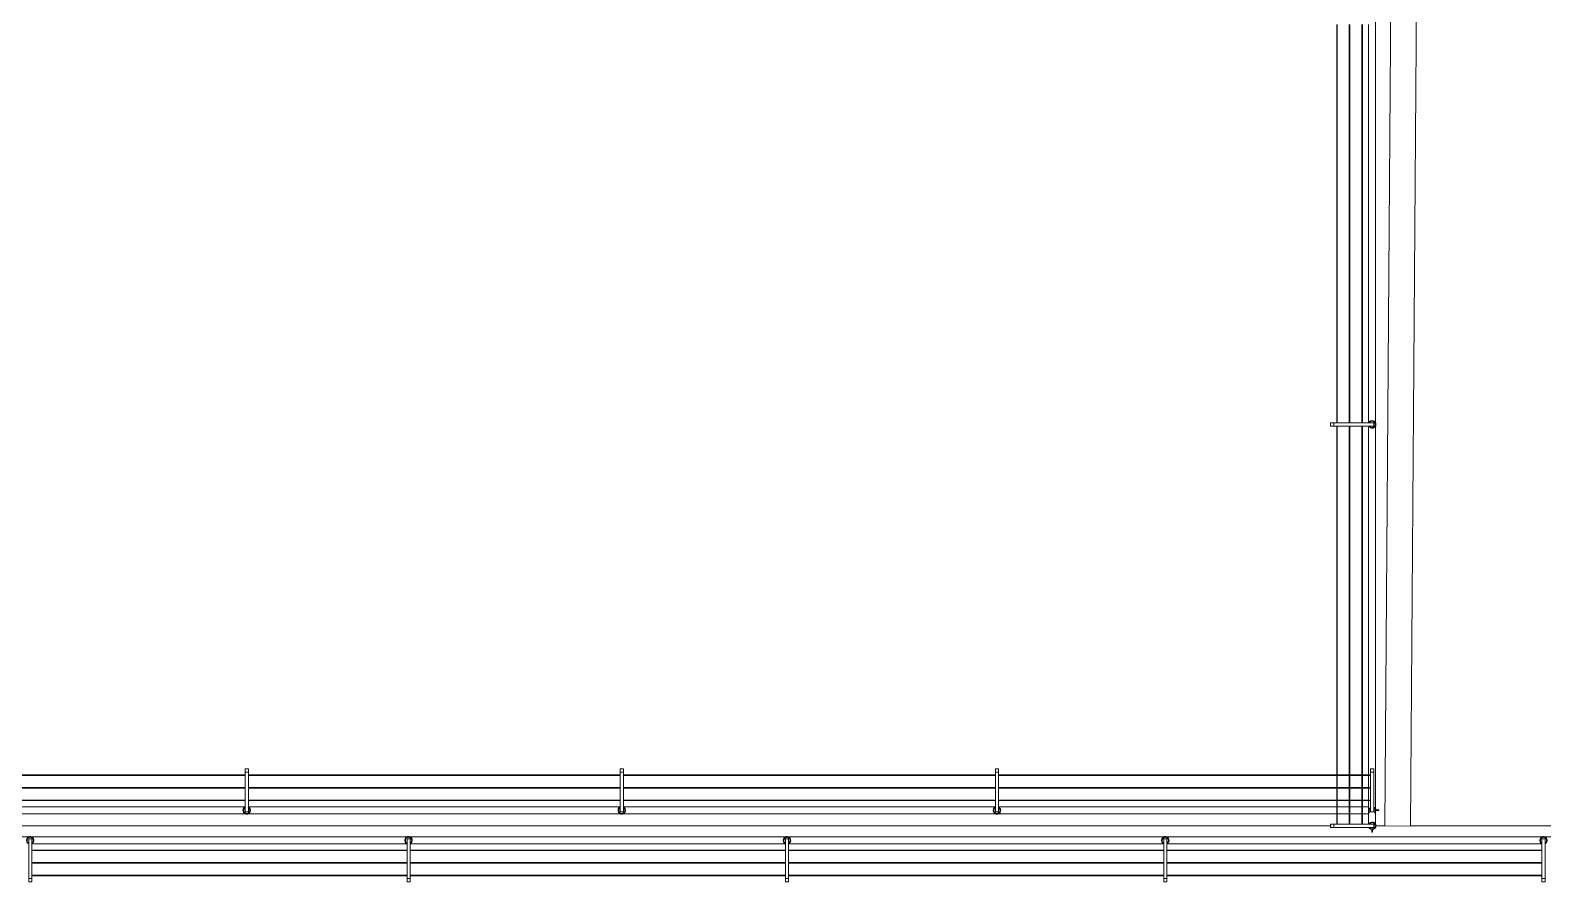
# Model space of a CAD drawing. Header units: metres. Extents: x -55 to 260, y -121 to 64.
# Drawn here: x 219.08 to 231.13, y -101.63 to -94.84 of the extents above; entities that cross this region are included whole.
import ezdxf

# ---------------------------------------------------------------- set-up
doc = ezdxf.new("R2010")
doc.units = ezdxf.units.M
for name, color, linetype, lineweight in [('0-1', 7, 'Continuous', 5), ('06MUREXT-3', 10, 'Continuous', 5), ('46BANQ-1', 253, 'Continuous', 5), ('55BARANDAL-1', 253, 'Continuous', 5), ('70LINEA-1', 254, 'Continuous', 5)]:
    doc.layers.add(name, color=color, linetype=linetype, lineweight=lineweight)

# ---------------------------------------------------------------- blocks, each defined once
blk = doc.blocks.new('Railing - Wire Post - Chainlink-V292-A1 _ A700')
at = {"layer": '55BARANDAL-1'}
for p, q in [((-0.331, 0.013), (-0.331, -0.012)), ((-0.331, 0.013), (-0.323, 0.013)), ((-0.323, 0.013), (-0.317, 0.013)), ((-0.317, 0.013), (-0.311, 0.013)), ((-0.311, 0.013), (-0.304, 0.013)), ((-0.304, 0.013), (-0.304, -0.012)), ((0.013, 0.013), (-0.304, 0.013)), ((-0.003, 0.052), (-0.003, 0.03)), ((-0.003, 0.03), (-0.003, 0.052)), ((-0.003, 0.052), (-0.003, 0.03)), ((-0.003, 0.03), (-0.003, 0.052)), ((-0.003, 0.052), (-0.003, 0.03)), ((-0.003, 0.03), (-0.003, 0.052)), ((0.002, 0.052), (-0.003, 0.052)), ((-0.003, 0.052), (-0.003, 0.03)), ((-0.003, 0.03), (-0.003, 0.052)), ((-0.003, 0.052), (-0.003, 0.03)), ((-0.003, 0.03), (-0.003, 0.052)), ((-0.002, 0.052), (0.001, 0.052)), ((-0.002, 0.033), (-0.002, 0.052)), ((-0.002, 0.033), (-0.002, 0.044)), ((0.001, 0.033), (-0.002, 0.033)), ((0.001, 0.052), (0.001, 0.033)), ((0.001, 0.044), (0.001, 0.033)), ((0.002, 0.03), (0.002, 0.052)), ((0.002, 0.052), (0.002, 0.03)), ((0.002, 0.03), (0.002, 0.052)), ((0.002, 0.052), (0.002, 0.03)), ((0.002, 0.03), (0.002, 0.052)), ((0.002, 0.052), (0.002, 0.03)), ((0.002, 0.03), (0.002, 0.052)), ((0.002, 0.052), (0.002, 0.03)), ((0.002, 0.03), (0.002, 0.052)), ((0.002, 0.052), (0.002, 0.03)), ((0.013, -0.012), (0.013, 0.013)), ((-0.331, -0.012), (-0.323, -0.012)), ((-0.323, -0.012), (-0.317, -0.012)), ((-0.317, -0.012), (-0.311, -0.012)), ((-0.311, -0.012), (-0.304, -0.012)), ((0.013, -0.012), (-0.304, -0.012))]:
    blk.add_line(p, q, dxfattribs=at)
for radius, start, end in [(0.0301, 206.3748, 2.2872), (0.0301, 206.3748, 2.2872), (0.0301, 2.2872, 148.7371), (0.0301, 2.2872, 148.7371), (0.0301, 2.2872, 148.7371), (0.0301, 2.2872, 148.7371), (0.0301, 2.2872, 148.7371), (0.0301, 2.2872, 148.7371), (0.0301, 2.2872, 148.7371), (0.0301, 2.2872, 148.7371), (0.0301, 2.2872, 148.7371), (0.0301, 2.2872, 148.7371), (0.0301, 2.2872, 148.7371), (0.0301, 2.2872, 148.7371), (0.0251, 0, 150), (0.0251, 60.6815, 150), (0.0251, 60.6815, 150), (0.0251, 60.6815, 150), (0.0251, 60.6815, 150), (0.0251, 60.6815, 150), (0.0251, 60.6815, 150), (0.0251, 60.6815, 150), (0.0251, 60.6815, 150), (0.0251, 60.6815, 150), (0.0251, 60.6815, 150), (0.0251, 60.6815, 150), (0.0251, 210, 0), (0.0251, 90, 148.3274), (0.0301, 85.2285, 94.7715), (0.0301, 85.2285, 94.7715), (0.0301, 85.2285, 94.7715), (0.0301, 85.2285, 94.7715), (0.0301, 85.2285, 94.7715), (0.0301, 85.2285, 94.7715), (0.0301, 85.2285, 94.7715), (0.0301, 85.2285, 94.7715), (0.0301, 85.2285, 94.7715), (0.0301, 85.2285, 94.7715), (0.0251, 270, 90), (0.0251, 0, 60), (0.0251, 0, 60), (0.0251, 0, 60), (0.0251, 0, 60), (0.0251, 0, 60), (0.0251, 0, 60), (0.0251, 0, 60), (0.0251, 0, 60), (0.0251, 0, 60), (0.0251, 0, 60), (0.0251, 0, 60), (0.0251, 300, 0), (0.0301, 336.3529, 2.2872), (0.0301, 336.3529, 2.2872), (0.0301, 336.3529, 2.2872), (0.0301, 336.3529, 2.2872), (0.0301, 336.3529, 2.2872), (0.0301, 336.3529, 2.2872), (0.0301, 336.3529, 2.2872), (0.0301, 336.3529, 2.2872), (0.0301, 336.3529, 2.2872), (0.0301, 336.3529, 2.2872), (0.0251, 210, 299.3185), (0.0251, 211.6726, 270)]:
    blk.add_arc((0, 0), radius, start, end, dxfattribs=at)
blk = doc.blocks.new('Railing - Wire Post - Chainlink 2-V295-A1 _ A700')
at = {"layer": '55BARANDAL-1'}
for p, q in [((-0.331, 0.013), (-0.331, -0.012)), ((-0.331, 0.013), (-0.323, 0.013)), ((-0.323, 0.013), (-0.317, 0.013)), ((-0.317, 0.013), (-0.311, 0.013)), ((-0.311, 0.013), (-0.304, 0.013)), ((-0.304, 0.013), (-0.304, -0.012)), ((0.013, 0.013), (-0.304, 0.013)), ((0.013, -0.012), (0.013, 0.013)), ((-0.331, -0.012), (-0.323, -0.012)), ((-0.323, -0.012), (-0.317, -0.012)), ((-0.317, -0.012), (-0.311, -0.012)), ((-0.311, -0.012), (-0.304, -0.012)), ((0.013, -0.012), (-0.304, -0.012))]:
    blk.add_line(p, q, dxfattribs=at)
for radius, start, end in [(0.0301, 206.3748, 2.2872), (0.0301, 206.3748, 2.2872), (0.0301, 2.2872, 148.7371), (0.0301, 2.2872, 148.7371), (0.0251, 0, 150), (0.0251, 0, 150), (0.0251, 210, 0), (0.0251, 210, 0), (0.0251, 90, 148.3274), (0.0251, 270, 90), (0.0301, 335.534, 2.2872), (0.0301, 335.534, 2.2872), (0.0301, 335.534, 2.2872), (0.0301, 335.534, 2.2872), (0.0301, 335.534, 2.2872), (0.0301, 335.534, 2.2872), (0.0301, 335.534, 2.2872), (0.0301, 335.534, 2.2872), (0.0301, 335.534, 2.2872), (0.0301, 335.534, 2.2872), (0.0301, 2.2872, 16.9322), (0.0301, 2.2872, 16.9322), (0.0301, 2.2872, 16.9322), (0.0301, 2.2872, 16.9322), (0.0301, 2.2872, 16.9322), (0.0301, 2.2872, 16.9322), (0.0301, 2.2872, 16.9322), (0.0301, 2.2872, 16.9322), (0.0301, 2.2872, 16.9322), (0.0301, 2.2872, 16.9322), (0.0251, 211.6726, 270)]:
    blk.add_arc((0, 0), radius, start, end, dxfattribs=at)
blk = doc.blocks.new('Railing - Railing-8497890-A1 _ A700')
at = {"layer": '55BARANDAL-1'}
for p, q in [((229.796, -101.062), (229.796, -88.476)), ((229.487, -94.799), (229.487, -97.974)), ((229.491, -97.974), (229.491, -94.799)), ((229.587, -94.799), (229.587, -97.974)), ((229.591, -97.974), (229.591, -94.799)), ((229.687, -94.799), (229.687, -97.974)), ((229.691, -97.974), (229.691, -94.799)), ((229.741, -94.799), (229.741, -97.974)), ((229.487, -97.999), (229.487, -101.062)), ((229.491, -101.062), (229.491, -97.999)), ((229.587, -97.999), (229.587, -101.062)), ((229.591, -101.062), (229.591, -97.999)), ((229.687, -97.999), (229.687, -101.062)), ((229.691, -101.062), (229.691, -97.999)), ((229.741, -97.999), (229.741, -101.062)), ((229.487, -101.062), (229.487, -101.174)), ((229.491, -101.174), (229.491, -101.062)), ((229.587, -101.062), (229.587, -101.174)), ((229.591, -101.174), (229.591, -101.062)), ((229.687, -101.062), (229.687, -101.174)), ((229.691, -101.174), (229.691, -101.062)), ((229.741, -101.062), (229.741, -101.174)), ((229.796, -101.186), (229.796, -101.062))]:
    blk.add_line(p, q, dxfattribs=at)
at = {"layer": '55BARANDAL-1', "flags": 128}
blk.add_lwpolyline([(229.796, -101.186), (229.795, -101.186), (229.792, -101.186)], dxfattribs=at)
at = {"layer": '55BARANDAL-1'}
for centre, major_axis, start_param, end_param in [((229.489, -101.062), (-0.002, 0), 3.141593, 6.283185), ((229.489, -101.062), (0.002, 0), 3.665206, 5.759572), ((229.589, -101.062), (-0.002, 0), 3.141593, 6.283185), ((229.589, -101.062), (0.002, 0), 3.665206, 5.759572), ((229.689, -101.062), (-0.002, 0), 3.141593, 6.283185), ((229.689, -101.062), (0.002, 0), 3.665206, 5.759572)]:
    blk.add_ellipse(centre, major_axis=major_axis, ratio=0.02712, start_param=start_param, end_param=end_param, dxfattribs=at)
for points in [[(229.745, -101.062), (229.742, -101.062), (229.741, -101.062), (229.741, -101.062)], [(229.755, -101.062), (229.753, -101.062), (229.751, -101.062), (229.749, -101.062)], [(229.782, -101.062), (229.782, -101.062), (229.781, -101.062), (229.781, -101.062)], [(229.788, -101.062), (229.786, -101.062), (229.784, -101.062), (229.782, -101.062)], [(229.796, -101.062), (229.796, -101.062), (229.795, -101.062), (229.794, -101.062), (229.792, -101.062)]]:
    blk.add_open_spline(points, degree=3, dxfattribs=at)
at = {"extrusion": (0, 0, -1), "zscale": -1, "rotation": 180}
for name, p in [('Railing - Wire Post - Chainlink 2-V295-A1 _ A700', (-229.769, -97.986)), ('Railing - Wire Post - Chainlink-V292-A1 _ A700', (-229.769, -101.186))]:
    blk.add_blockref(name, p, dxfattribs=at)
blk = doc.blocks.new('Railing - Wire Post - Chainlink 2-V326-A1 _ A700')
at = {"layer": '55BARANDAL-1'}
for p, q in [((-0.331, 0.012), (-0.323, 0.012)), ((-0.331, 0.012), (-0.331, -0.013)), ((-0.323, 0.012), (-0.317, 0.012)), ((-0.317, 0.012), (-0.311, 0.012)), ((-0.311, 0.012), (-0.304, 0.012)), ((-0.304, 0.012), (-0.304, -0.013)), ((0.013, 0.012), (-0.304, 0.012)), ((0.013, -0.013), (0.013, 0.012)), ((-0.331, -0.013), (-0.323, -0.013)), ((-0.323, -0.013), (-0.317, -0.013)), ((-0.317, -0.013), (-0.311, -0.013)), ((-0.311, -0.013), (-0.304, -0.013)), ((0.013, -0.013), (-0.304, -0.013))]:
    blk.add_line(p, q, dxfattribs=at)
for radius, start, end in [(0.0301, 206.3748, 2.2872), (0.0301, 206.3748, 2.2872), (0.0301, 2.2872, 148.7371), (0.0301, 2.2872, 148.7371), (0.0251, 45, 150), (0.0251, 45, 150), (0.0251, 90, 148.3274), (0.0251, 270, 90), (0.0251, 0, 44.9925), (0.0251, 0, 44.9925), (0.0251, 315.0075, 0), (0.0251, 315.0075, 0), (0.0301, 336.8856, 2.2872), (0.0301, 336.8856, 2.2872), (0.0301, 336.8856, 2.2872), (0.0301, 336.8856, 2.2872), (0.0301, 336.8856, 2.2872), (0.0301, 336.8856, 2.2872), (0.0301, 336.8856, 2.2872), (0.0301, 336.8856, 2.2872), (0.0301, 336.8856, 2.2872), (0.0301, 336.8856, 2.2872), (0.0301, 2.2872, 16.9322), (0.0301, 2.2872, 16.9322), (0.0301, 2.2872, 16.9322), (0.0301, 2.2872, 16.9322), (0.0301, 2.2872, 16.9322), (0.0301, 2.2872, 16.9322), (0.0301, 2.2872, 16.9322), (0.0301, 2.2872, 16.9322), (0.0301, 2.2872, 16.9322), (0.0301, 2.2872, 16.9322), (0.0251, 210, 315), (0.0251, 210, 315), (0.0251, 211.6726, 270)]:
    blk.add_arc((0, 0), radius, start, end, dxfattribs=at)
blk = doc.blocks.new('Railing - Railing-8511726-A1 _ A700')
at = {"layer": '55BARANDAL-1'}
for p, q in [((240.175, -101.274), (20.175, -101.274)), ((219.092, -101.329), (222.081, -101.329)), ((222.081, -101.38), (219.092, -101.38)), ((219.092, -101.384), (222.081, -101.384)), ((222.106, -101.329), (225.094, -101.329)), ((225.094, -101.38), (222.106, -101.38)), ((222.106, -101.384), (225.094, -101.384)), ((225.119, -101.329), (228.108, -101.329)), ((228.108, -101.38), (225.119, -101.38)), ((225.119, -101.384), (228.108, -101.384)), ((228.133, -101.329), (231.122, -101.329)), ((231.122, -101.38), (228.133, -101.38)), ((228.133, -101.384), (231.122, -101.384)), ((222.081, -101.48), (219.092, -101.48)), ((219.092, -101.484), (222.081, -101.484)), ((225.094, -101.48), (222.106, -101.48)), ((222.106, -101.484), (225.094, -101.484)), ((228.108, -101.48), (225.119, -101.48)), ((225.119, -101.484), (228.108, -101.484)), ((231.122, -101.48), (228.133, -101.48)), ((228.133, -101.484), (231.122, -101.484)), ((222.081, -101.58), (219.092, -101.58)), ((219.092, -101.584), (222.081, -101.584)), ((225.094, -101.58), (222.106, -101.58)), ((222.106, -101.584), (225.094, -101.584)), ((228.108, -101.58), (225.119, -101.58)), ((225.119, -101.584), (228.108, -101.584)), ((231.122, -101.58), (228.133, -101.58)), ((228.133, -101.584), (231.122, -101.584))]:
    blk.add_line(p, q, dxfattribs=at)
at = {"rotation": 90}
for p in [(219.079, -101.302), (222.093, -101.302), (225.107, -101.302), (228.121, -101.302), (231.134, -101.302)]:
    blk.add_blockref('Railing - Wire Post - Chainlink 2-V326-A1 _ A700', p, dxfattribs=at)
blk = doc.blocks.new('Railing - Wire Post - Chainlink-V334-A1 _ A700')
at = {"layer": '55BARANDAL-1'}
for p, q in [((-0.331, 0.012), (-0.317, 0.012)), ((-0.331, 0.012), (-0.331, -0.013)), ((-0.317, 0.012), (-0.311, 0.012)), ((-0.311, 0.012), (-0.304, 0.012)), ((-0.304, 0.012), (-0.304, -0.013)), ((0.013, 0.012), (-0.304, 0.012)), ((0.013, -0.013), (0.013, 0.012)), ((-0.331, -0.013), (-0.317, -0.013)), ((-0.317, -0.013), (-0.311, -0.013)), ((-0.311, -0.013), (-0.304, -0.013)), ((0.013, -0.013), (-0.304, -0.013)), ((-0.003, -0.03), (-0.003, -0.052)), ((-0.003, -0.052), (-0.003, -0.03)), ((-0.003, -0.03), (-0.003, -0.052)), ((-0.003, -0.052), (-0.003, -0.03)), ((-0.003, -0.03), (-0.003, -0.052)), ((-0.003, -0.052), (-0.003, -0.03)), ((-0.003, -0.03), (-0.003, -0.052)), ((-0.003, -0.052), (-0.003, -0.03)), ((-0.003, -0.03), (-0.003, -0.052)), ((-0.003, -0.052), (0.002, -0.052)), ((-0.002, -0.033), (0.001, -0.033)), ((-0.002, -0.052), (-0.002, -0.033)), ((0.001, -0.052), (-0.002, -0.052)), ((0.001, -0.033), (0.001, -0.052)), ((0.002, -0.052), (0.002, -0.03)), ((0.002, -0.03), (0.002, -0.052)), ((0.002, -0.052), (0.002, -0.03)), ((0.002, -0.03), (0.002, -0.052)), ((0.002, -0.052), (0.002, -0.03)), ((0.002, -0.03), (0.002, -0.052)), ((0.002, -0.052), (0.002, -0.03)), ((0.002, -0.03), (0.002, -0.052)), ((0.002, -0.052), (0.002, -0.03))]:
    blk.add_line(p, q, dxfattribs=at)
for radius, start, end in [(0.0301, 46.2222, 134.0921), (0.0251, 90, 126), (0.0301, 62.4979, 117.4349), (0.0251, 60, 120), (0.0251, 54, 90), (0.0301, 220.5487, 319.6895), (0.0251, 234, 270), (0.0251, 240, 300), (0.0301, 248.8964, 291.4179), (0.0301, 248.8964, 291.4179), (0.0301, 248.8964, 291.4179), (0.0301, 248.8964, 291.4179), (0.0301, 248.8964, 291.4179), (0.0301, 248.8964, 291.4179), (0.0301, 248.8964, 291.4179), (0.0301, 248.8964, 291.4179), (0.0301, 248.8964, 291.4179), (0.0301, 248.8964, 291.4179), (0.0301, 265.2285, 274.7715), (0.0301, 265.2285, 274.7715), (0.0301, 265.2285, 274.7715), (0.0301, 265.2285, 274.7715), (0.0301, 265.2285, 274.7715), (0.0301, 265.2285, 274.7715), (0.0301, 265.2285, 274.7715), (0.0301, 265.2285, 274.7715), (0.0301, 265.2285, 274.7715), (0.0251, 270, 306)]:
    blk.add_arc((0, 0), radius, start, end, dxfattribs=at)
blk = doc.blocks.new('Railing - Wire Post - Chainlink 2-V365-A1 _ A700')
at = {"layer": '55BARANDAL-1'}
for p, q in [((-0.331, 0.012), (-0.317, 0.012)), ((-0.331, 0.012), (-0.331, -0.013)), ((-0.317, 0.012), (-0.311, 0.012)), ((-0.311, 0.012), (-0.304, 0.012)), ((-0.304, 0.012), (-0.304, -0.013)), ((0.013, 0.012), (-0.304, 0.012)), ((0.013, -0.013), (0.013, 0.012)), ((-0.331, -0.013), (-0.317, -0.013)), ((-0.317, -0.013), (-0.311, -0.013)), ((-0.311, -0.013), (-0.304, -0.013)), ((0.013, -0.013), (-0.304, -0.013))]:
    blk.add_line(p, q, dxfattribs=at)
for radius, start, end in [(0.0301, 206.3748, 2.2872), (0.0301, 206.3748, 2.2872), (0.0301, 2.2872, 148.7371), (0.0301, 2.2872, 148.7371), (0.0251, 0, 150), (0.0251, 0, 150), (0.0251, 210, 0), (0.0251, 210, 0), (0.0251, 90, 148.3274), (0.0251, 270, 90), (0.0301, 336.8856, 2.2872), (0.0301, 336.8856, 2.2872), (0.0301, 336.8856, 2.2872), (0.0301, 336.8856, 2.2872), (0.0301, 336.8856, 2.2872), (0.0301, 336.8856, 2.2872), (0.0301, 336.8856, 2.2872), (0.0301, 336.8856, 2.2872), (0.0301, 336.8856, 2.2872), (0.0301, 2.2872, 16.9322), (0.0301, 2.2872, 16.9322), (0.0301, 2.2872, 16.9322), (0.0301, 2.2872, 16.9322), (0.0301, 2.2872, 16.9322), (0.0301, 2.2872, 16.9322), (0.0301, 2.2872, 16.9322), (0.0301, 2.2872, 16.9322), (0.0301, 2.2872, 16.9322), (0.0251, 211.6726, 270)]:
    blk.add_arc((0, 0), radius, start, end, dxfattribs=at)
blk = doc.blocks.new('Railing - Wire Post - Chainlink 2-V381-A1 _ A700')
at = {"layer": '55BARANDAL-1'}
for p, q in [((-0.331, 0.012), (-0.317, 0.012)), ((-0.331, 0.012), (-0.331, -0.013)), ((-0.317, 0.012), (-0.311, 0.012)), ((-0.311, 0.012), (-0.304, 0.012)), ((-0.304, 0.012), (-0.304, -0.013)), ((0.013, 0.012), (-0.304, 0.012)), ((0.013, -0.013), (0.013, 0.012)), ((-0.331, -0.013), (-0.317, -0.013)), ((-0.317, -0.013), (-0.311, -0.013)), ((-0.311, -0.013), (-0.304, -0.013)), ((0.013, -0.013), (-0.304, -0.013))]:
    blk.add_line(p, q, dxfattribs=at)
for radius, start, end in [(0.0301, 206.3748, 2.2872), (0.0301, 206.3748, 2.2872), (0.0301, 2.2872, 148.7371), (0.0301, 2.2872, 148.7371), (0.0251, 0, 150), (0.0251, 0, 150), (0.0251, 210, 0), (0.0251, 90, 148.3274), (0.0251, 270, 90), (0.0251, 315, 0), (0.0301, 336.8856, 2.2872), (0.0301, 336.8856, 2.2872), (0.0301, 336.8856, 2.2872), (0.0301, 336.8856, 2.2872), (0.0301, 336.8856, 2.2872), (0.0301, 336.8856, 2.2872), (0.0301, 336.8856, 2.2872), (0.0301, 336.8856, 2.2872), (0.0301, 336.8856, 2.2872), (0.0301, 2.2872, 16.9322), (0.0301, 2.2872, 16.9322), (0.0301, 2.2872, 16.9322), (0.0301, 2.2872, 16.9322), (0.0301, 2.2872, 16.9322), (0.0301, 2.2872, 16.9322), (0.0301, 2.2872, 16.9322), (0.0301, 2.2872, 16.9322), (0.0301, 2.2872, 16.9322), (0.0251, 210, 225), (0.0251, 211.6726, 270), (0.0251, 240, 300)]:
    blk.add_arc((0, 0), radius, start, end, dxfattribs=at)
blk = doc.blocks.new('Railing - Railing-8574736-A1 _ A700')
at = {"layer": '55BARANDAL-1'}
for p, q in [((220.792, -100.781), (217.828, -100.781)), ((217.828, -100.785), (220.792, -100.785)), ((223.78, -100.781), (220.817, -100.781)), ((220.817, -100.785), (223.78, -100.785)), ((226.768, -100.781), (223.805, -100.781)), ((223.805, -100.785), (226.768, -100.785)), ((229.756, -100.781), (226.793, -100.781)), ((226.793, -100.785), (229.756, -100.785)), ((220.792, -100.881), (217.828, -100.881)), ((217.828, -100.885), (220.792, -100.885)), ((223.78, -100.881), (220.817, -100.881)), ((220.817, -100.885), (223.78, -100.885)), ((226.768, -100.881), (223.805, -100.881)), ((223.805, -100.885), (226.768, -100.885)), ((229.756, -100.881), (226.793, -100.881)), ((226.793, -100.885), (229.756, -100.885)), ((-33.162, -101.076), (229.742, -101.091)), ((220.792, -100.981), (217.828, -100.981)), ((217.828, -100.985), (220.792, -100.985)), ((220.792, -101.035), (217.828, -101.035)), ((223.78, -100.981), (220.817, -100.981)), ((220.817, -100.985), (223.78, -100.985)), ((223.78, -101.035), (220.817, -101.035)), ((226.768, -100.981), (223.805, -100.981)), ((223.805, -100.985), (226.768, -100.985)), ((226.768, -101.036), (223.805, -101.035)), ((229.756, -100.981), (226.793, -100.981)), ((226.793, -100.985), (229.756, -100.985)), ((229.738, -101.036), (226.793, -101.036))]:
    blk.add_line(p, q, dxfattribs=at)
at = {"extrusion": (0, 0, -1), "zscale": -1, "rotation": 270.0033261339385}
for name, p in [('Railing - Wire Post - Chainlink 2-V365-A1 _ A700', (-220.804, -101.063)), ('Railing - Wire Post - Chainlink 2-V381-A1 _ A700', (-223.792, -101.063)), ('Railing - Wire Post - Chainlink 2-V365-A1 _ A700', (-226.78, -101.063)), ('Railing - Wire Post - Chainlink-V334-A1 _ A700', (-229.769, -101.063))]:
    blk.add_blockref(name, p, dxfattribs=at)
blk = doc.blocks.new('22011_AR_rvt-1-A1 _ A700')
at = {"layer": '06MUREXT-3'}
for p, q in [((229.871, -101.186), (229.963, -88.498)), ((230.165, -88.702), (230.074, -101.188)), ((229.871, -101.186), (230.074, -101.188))]:
    blk.add_line(p, q, dxfattribs=at)
at = {"layer": '46BANQ-1'}
for p, q in [((229.442, -101.186), (195.135, -101.184)), ((229.871, -101.186), (229.796, -101.186))]:
    blk.add_line(p, q, dxfattribs=at)
at = {"layer": '70LINEA-1'}
blk.add_line((230.074, -101.186), (243.547, -101.187), dxfattribs=at)
at = {"layer": '55BARANDAL-1'}
for name in ['Railing - Railing-8497890-A1 _ A700', 'Railing - Railing-8574736-A1 _ A700', 'Railing - Railing-8511726-A1 _ A700']:
    blk.add_blockref(name, (0, 0), dxfattribs=at)
blk = doc.blocks.new('Railing - Wire Post - Chainlink-V662-A1 _ A700')
at = {"layer": '55BARANDAL-1'}
for p, q in [((-0.331, 0.013), (-0.331, -0.012)), ((-0.331, 0.013), (-0.317, 0.013)), ((-0.317, 0.013), (-0.311, 0.013)), ((-0.311, 0.013), (-0.304, 0.013)), ((-0.304, 0.013), (-0.304, -0.012)), ((0.013, 0.013), (-0.304, 0.013)), ((-0.003, 0.052), (-0.003, 0.03)), ((-0.003, 0.03), (-0.003, 0.052)), ((-0.003, 0.052), (-0.003, 0.03)), ((-0.003, 0.03), (-0.003, 0.052)), ((-0.003, 0.052), (-0.003, 0.03)), ((-0.003, 0.03), (-0.003, 0.052)), ((0.002, 0.052), (-0.003, 0.052)), ((-0.003, 0.052), (-0.003, 0.03)), ((-0.003, 0.03), (-0.003, 0.052)), ((-0.003, 0.052), (-0.003, 0.03)), ((-0.003, 0.03), (-0.003, 0.052)), ((-0.002, 0.052), (0.001, 0.052)), ((-0.002, 0.033), (-0.002, 0.052)), ((-0.002, 0.033), (-0.002, 0.044)), ((0.001, 0.033), (-0.002, 0.033)), ((0.001, 0.052), (0.001, 0.033)), ((0.001, 0.044), (0.001, 0.033)), ((0.002, 0.03), (0.002, 0.052)), ((0.002, 0.052), (0.002, 0.03)), ((0.002, 0.03), (0.002, 0.052)), ((0.002, 0.052), (0.002, 0.03)), ((0.002, 0.03), (0.002, 0.052)), ((0.002, 0.052), (0.002, 0.03)), ((0.002, 0.03), (0.002, 0.052)), ((0.002, 0.052), (0.002, 0.03)), ((0.002, 0.03), (0.002, 0.052)), ((0.002, 0.052), (0.002, 0.03)), ((0.013, -0.012), (0.013, 0.013)), ((-0.331, -0.012), (-0.317, -0.012)), ((-0.317, -0.012), (-0.311, -0.012)), ((-0.311, -0.012), (-0.304, -0.012)), ((0.013, -0.012), (-0.304, -0.012))]:
    blk.add_line(p, q, dxfattribs=at)
for radius, start, end in [(0.0301, 206.3748, 2.2872), (0.0301, 206.3748, 2.2872), (0.0301, 2.2872, 148.7371), (0.0301, 2.2872, 148.7371), (0.0301, 2.2872, 148.7371), (0.0301, 2.2872, 148.7371), (0.0301, 2.2872, 148.7371), (0.0301, 2.2872, 148.7371), (0.0301, 2.2872, 148.7371), (0.0301, 2.2872, 148.7371), (0.0301, 2.2872, 148.7371), (0.0301, 2.2872, 148.7371), (0.0301, 2.2872, 148.7371), (0.0301, 2.2872, 148.7371), (0.0251, 0, 150), (0.0251, 60.6815, 150), (0.0251, 60.6815, 150), (0.0251, 60.6815, 150), (0.0251, 60.6815, 150), (0.0251, 60.6815, 150), (0.0251, 60.6815, 150), (0.0251, 60.6815, 150), (0.0251, 60.6815, 150), (0.0251, 60.6815, 150), (0.0251, 60.6815, 150), (0.0251, 60.6815, 150), (0.0251, 210, 0), (0.0251, 90, 148.3274), (0.0301, 85.2285, 94.7715), (0.0301, 85.2285, 94.7715), (0.0301, 85.2285, 94.7715), (0.0301, 85.2285, 94.7715), (0.0301, 85.2285, 94.7715), (0.0301, 85.2285, 94.7715), (0.0301, 85.2285, 94.7715), (0.0301, 85.2285, 94.7715), (0.0301, 85.2285, 94.7715), (0.0301, 85.2285, 94.7715), (0.0251, 270, 90), (0.0251, 0, 60), (0.0251, 0, 60), (0.0251, 0, 60), (0.0251, 0, 60), (0.0251, 0, 60), (0.0251, 0, 60), (0.0251, 0, 60), (0.0251, 0, 60), (0.0251, 0, 60), (0.0251, 0, 60), (0.0251, 0, 60), (0.0251, 300, 0), (0.0301, 336.3529, 2.2872), (0.0301, 336.3529, 2.2872), (0.0301, 336.3529, 2.2872), (0.0301, 336.3529, 2.2872), (0.0301, 336.3529, 2.2872), (0.0301, 336.3529, 2.2872), (0.0301, 336.3529, 2.2872), (0.0301, 336.3529, 2.2872), (0.0301, 336.3529, 2.2872), (0.0301, 336.3529, 2.2872), (0.0251, 210, 299.3185), (0.0251, 211.6726, 270)]:
    blk.add_arc((0, 0), radius, start, end, dxfattribs=at)
blk = doc.blocks.new('Railing - Wire Post - Chainlink 2-V665-A1 _ A700')
at = {"layer": '55BARANDAL-1'}
for p, q in [((-0.331, 0.013), (-0.331, -0.012)), ((-0.331, 0.013), (-0.317, 0.013)), ((-0.317, 0.013), (-0.311, 0.013)), ((-0.311, 0.013), (-0.304, 0.013)), ((-0.304, 0.013), (-0.304, -0.012)), ((0.013, 0.013), (-0.304, 0.013)), ((0.013, -0.012), (0.013, 0.013)), ((-0.331, -0.012), (-0.317, -0.012)), ((-0.317, -0.012), (-0.311, -0.012)), ((-0.311, -0.012), (-0.304, -0.012)), ((0.013, -0.012), (-0.304, -0.012))]:
    blk.add_line(p, q, dxfattribs=at)
for radius, start, end in [(0.0301, 206.3748, 2.2872), (0.0301, 206.3748, 2.2872), (0.0301, 2.2872, 148.7371), (0.0301, 2.2872, 148.7371), (0.0251, 0, 150), (0.0251, 0, 150), (0.0251, 210, 0), (0.0251, 210, 0), (0.0251, 90, 148.3274), (0.0251, 270, 90), (0.0301, 335.534, 2.2872), (0.0301, 335.534, 2.2872), (0.0301, 335.534, 2.2872), (0.0301, 335.534, 2.2872), (0.0301, 335.534, 2.2872), (0.0301, 335.534, 2.2872), (0.0301, 335.534, 2.2872), (0.0301, 335.534, 2.2872), (0.0301, 335.534, 2.2872), (0.0301, 335.534, 2.2872), (0.0301, 2.2872, 16.9322), (0.0301, 2.2872, 16.9322), (0.0301, 2.2872, 16.9322), (0.0301, 2.2872, 16.9322), (0.0301, 2.2872, 16.9322), (0.0301, 2.2872, 16.9322), (0.0301, 2.2872, 16.9322), (0.0301, 2.2872, 16.9322), (0.0301, 2.2872, 16.9322), (0.0301, 2.2872, 16.9322), (0.0251, 211.6726, 270)]:
    blk.add_arc((0, 0), radius, start, end, dxfattribs=at)
blk = doc.blocks.new('Railing - Railing-V670-A1 _ A700')
at = {"layer": '55BARANDAL-1'}
for p, q in [((229.796, -101.062), (229.796, -88.476)), ((229.487, -94.799), (229.487, -97.974)), ((229.491, -97.974), (229.491, -94.799)), ((229.587, -94.799), (229.587, -97.974)), ((229.591, -97.974), (229.591, -94.799)), ((229.687, -94.799), (229.687, -97.974)), ((229.691, -97.974), (229.691, -94.799)), ((229.741, -94.799), (229.741, -97.974)), ((229.487, -97.999), (229.487, -101.062)), ((229.491, -101.062), (229.491, -97.999)), ((229.587, -97.999), (229.587, -101.062)), ((229.591, -101.062), (229.591, -97.999)), ((229.687, -97.999), (229.687, -101.062)), ((229.691, -101.062), (229.691, -97.999)), ((229.741, -97.999), (229.741, -101.062)), ((229.487, -101.062), (229.487, -101.174)), ((229.491, -101.174), (229.491, -101.062)), ((229.587, -101.062), (229.587, -101.174)), ((229.591, -101.174), (229.591, -101.062)), ((229.687, -101.062), (229.687, -101.174)), ((229.691, -101.174), (229.691, -101.062)), ((229.741, -101.062), (229.741, -101.174)), ((229.796, -101.186), (229.796, -101.062))]:
    blk.add_line(p, q, dxfattribs=at)
at = {"layer": '55BARANDAL-1', "flags": 128}
blk.add_lwpolyline([(229.796, -101.186), (229.795, -101.186), (229.792, -101.186)], dxfattribs=at)
at = {"layer": '55BARANDAL-1'}
for centre, major_axis, start_param, end_param in [((229.489, -101.062), (-0.002, 0), 3.141593, 6.283185), ((229.489, -101.062), (0.002, 0), 3.665206, 5.759572), ((229.589, -101.062), (-0.002, 0), 3.141593, 6.283185), ((229.589, -101.062), (0.002, 0), 3.665206, 5.759572), ((229.689, -101.062), (-0.002, 0), 3.141593, 6.283185), ((229.689, -101.062), (0.002, 0), 3.665206, 5.759572)]:
    blk.add_ellipse(centre, major_axis=major_axis, ratio=0.02712, start_param=start_param, end_param=end_param, dxfattribs=at)
for points in [[(229.745, -101.062), (229.742, -101.062), (229.741, -101.062), (229.741, -101.062)], [(229.755, -101.062), (229.753, -101.062), (229.751, -101.062), (229.749, -101.062)], [(229.796, -101.062), (229.796, -101.062), (229.795, -101.062), (229.794, -101.062), (229.792, -101.062)]]:
    blk.add_open_spline(points, degree=3, dxfattribs=at)
blk.add_open_spline([(229.788, -101.062), (229.786, -101.062), (229.784, -101.062), (229.781, -101.062), (229.781, -101.062)], degree=3, knots=[0.25, 0.25, 0.25, 0.25, 0.3333333, 0.3521462, 0.3521462, 0.3521462, 0.3521462], dxfattribs=at)
at = {"extrusion": (0, 0, -1), "zscale": -1, "rotation": 180}
for name, p in [('Railing - Wire Post - Chainlink 2-V665-A1 _ A700', (-229.769, -97.986)), ('Railing - Wire Post - Chainlink-V662-A1 _ A700', (-229.769, -101.186))]:
    blk.add_blockref(name, p, dxfattribs=at)
blk = doc.blocks.new('Railing - Wire Post - Chainlink 2-V697-A1 _ A700')
at = {"layer": '55BARANDAL-1'}
for p, q in [((-0.331, 0.012), (-0.317, 0.012)), ((-0.331, 0.012), (-0.331, -0.013)), ((-0.317, 0.012), (-0.311, 0.012)), ((-0.311, 0.012), (-0.304, 0.012)), ((-0.304, 0.012), (-0.304, -0.013)), ((0.013, 0.012), (-0.304, 0.012)), ((0.013, -0.013), (0.013, 0.012)), ((-0.331, -0.013), (-0.317, -0.013)), ((-0.317, -0.013), (-0.311, -0.013)), ((-0.311, -0.013), (-0.304, -0.013)), ((0.013, -0.013), (-0.304, -0.013))]:
    blk.add_line(p, q, dxfattribs=at)
for radius, start, end in [(0.0301, 206.3748, 2.2872), (0.0301, 206.3748, 2.2872), (0.0301, 2.2872, 148.7371), (0.0301, 2.2872, 148.7371), (0.0251, 45, 150), (0.0251, 45, 150), (0.0251, 90, 148.3274), (0.0251, 270, 90), (0.0251, 0, 44.9925), (0.0251, 0, 44.9925), (0.0251, 315.0075, 0), (0.0251, 315.0075, 0), (0.0301, 336.8856, 2.2872), (0.0301, 336.8856, 2.2872), (0.0301, 336.8856, 2.2872), (0.0301, 336.8856, 2.2872), (0.0301, 336.8856, 2.2872), (0.0301, 336.8856, 2.2872), (0.0301, 336.8856, 2.2872), (0.0301, 336.8856, 2.2872), (0.0301, 336.8856, 2.2872), (0.0301, 336.8856, 2.2872), (0.0301, 2.2872, 16.9322), (0.0301, 2.2872, 16.9322), (0.0301, 2.2872, 16.9322), (0.0301, 2.2872, 16.9322), (0.0301, 2.2872, 16.9322), (0.0301, 2.2872, 16.9322), (0.0301, 2.2872, 16.9322), (0.0301, 2.2872, 16.9322), (0.0301, 2.2872, 16.9322), (0.0301, 2.2872, 16.9322), (0.0251, 210, 315), (0.0251, 210, 315), (0.0251, 211.6726, 270)]:
    blk.add_arc((0, 0), radius, start, end, dxfattribs=at)
blk = doc.blocks.new('Railing - Railing-V701-A1 _ A700')
at = {"layer": '55BARANDAL-1'}
for p, q in [((240.175, -101.274), (20.175, -101.274)), ((219.092, -101.329), (222.081, -101.329)), ((222.081, -101.38), (219.092, -101.38)), ((219.092, -101.384), (222.081, -101.384)), ((222.106, -101.329), (225.094, -101.329)), ((225.094, -101.38), (222.106, -101.38)), ((222.106, -101.384), (225.094, -101.384)), ((225.119, -101.329), (228.108, -101.329)), ((228.108, -101.38), (225.119, -101.38)), ((225.119, -101.384), (228.108, -101.384)), ((228.133, -101.329), (231.122, -101.329)), ((231.122, -101.38), (228.133, -101.38)), ((228.133, -101.384), (231.122, -101.384)), ((222.081, -101.48), (219.092, -101.48)), ((219.092, -101.484), (222.081, -101.484)), ((225.094, -101.48), (222.106, -101.48)), ((222.106, -101.484), (225.094, -101.484)), ((228.108, -101.48), (225.119, -101.48)), ((225.119, -101.484), (228.108, -101.484)), ((231.122, -101.48), (228.133, -101.48)), ((228.133, -101.484), (231.122, -101.484)), ((222.081, -101.58), (219.092, -101.58)), ((219.092, -101.584), (222.081, -101.584)), ((225.094, -101.58), (222.106, -101.58)), ((222.106, -101.584), (225.094, -101.584)), ((228.108, -101.58), (225.119, -101.58)), ((225.119, -101.584), (228.108, -101.584)), ((231.122, -101.58), (228.133, -101.58)), ((228.133, -101.584), (231.122, -101.584))]:
    blk.add_line(p, q, dxfattribs=at)
at = {"rotation": 90}
for p in [(219.079, -101.302), (222.093, -101.302), (225.107, -101.302), (228.121, -101.302), (231.134, -101.302)]:
    blk.add_blockref('Railing - Wire Post - Chainlink 2-V697-A1 _ A700', p, dxfattribs=at)
blk = doc.blocks.new('Railing - Wire Post - Chainlink-V708-A1 _ A700')
at = {"layer": '55BARANDAL-1'}
for p, q in [((-0.331, 0.012), (-0.323, 0.012)), ((-0.331, 0.012), (-0.331, -0.013)), ((-0.323, 0.012), (-0.317, 0.012)), ((-0.317, 0.012), (-0.311, 0.012)), ((-0.311, 0.012), (-0.304, 0.012)), ((-0.304, 0.012), (-0.304, -0.013)), ((0.013, 0.012), (-0.304, 0.012)), ((0.013, -0.013), (0.013, 0.012)), ((-0.331, -0.013), (-0.323, -0.013)), ((-0.323, -0.013), (-0.317, -0.013)), ((-0.317, -0.013), (-0.311, -0.013)), ((-0.311, -0.013), (-0.304, -0.013)), ((0.013, -0.013), (-0.304, -0.013)), ((-0.003, -0.03), (-0.003, -0.052)), ((-0.003, -0.052), (-0.003, -0.03)), ((-0.003, -0.03), (-0.003, -0.052)), ((-0.003, -0.052), (-0.003, -0.03)), ((-0.003, -0.03), (-0.003, -0.052)), ((-0.003, -0.052), (-0.003, -0.03)), ((-0.003, -0.03), (-0.003, -0.052)), ((-0.003, -0.052), (-0.003, -0.03)), ((-0.003, -0.03), (-0.003, -0.052)), ((-0.003, -0.052), (0.002, -0.052)), ((-0.002, -0.033), (0.001, -0.033)), ((-0.002, -0.052), (-0.002, -0.033)), ((0.001, -0.052), (-0.002, -0.052)), ((0.001, -0.033), (0.001, -0.052)), ((0.002, -0.052), (0.002, -0.03)), ((0.002, -0.03), (0.002, -0.052)), ((0.002, -0.052), (0.002, -0.03)), ((0.002, -0.03), (0.002, -0.052)), ((0.002, -0.052), (0.002, -0.03)), ((0.002, -0.03), (0.002, -0.052)), ((0.002, -0.052), (0.002, -0.03)), ((0.002, -0.03), (0.002, -0.052)), ((0.002, -0.052), (0.002, -0.03))]:
    blk.add_line(p, q, dxfattribs=at)
for radius, start, end in [(0.0301, 46.2222, 134.0921), (0.0251, 90, 126), (0.0301, 62.4979, 117.4349), (0.0251, 60, 120), (0.0251, 54, 90), (0.0301, 220.5487, 319.6895), (0.0251, 234, 270), (0.0251, 240, 300), (0.0301, 248.8964, 291.4179), (0.0301, 248.8964, 291.4179), (0.0301, 248.8964, 291.4179), (0.0301, 248.8964, 291.4179), (0.0301, 248.8964, 291.4179), (0.0301, 248.8964, 291.4179), (0.0301, 248.8964, 291.4179), (0.0301, 248.8964, 291.4179), (0.0301, 248.8964, 291.4179), (0.0301, 248.8964, 291.4179), (0.0301, 265.2285, 274.7715), (0.0301, 265.2285, 274.7715), (0.0301, 265.2285, 274.7715), (0.0301, 265.2285, 274.7715), (0.0301, 265.2285, 274.7715), (0.0301, 265.2285, 274.7715), (0.0301, 265.2285, 274.7715), (0.0301, 265.2285, 274.7715), (0.0301, 265.2285, 274.7715), (0.0251, 270, 306)]:
    blk.add_arc((0, 0), radius, start, end, dxfattribs=at)
blk = doc.blocks.new('Railing - Wire Post - Chainlink 2-V739-A1 _ A700')
at = {"layer": '55BARANDAL-1'}
for p, q in [((-0.331, 0.012), (-0.323, 0.012)), ((-0.331, 0.012), (-0.331, -0.013)), ((-0.323, 0.012), (-0.317, 0.012)), ((-0.317, 0.012), (-0.311, 0.012)), ((-0.311, 0.012), (-0.304, 0.012)), ((-0.304, 0.012), (-0.304, -0.013)), ((0.013, 0.012), (-0.304, 0.012)), ((0.013, -0.013), (0.013, 0.012)), ((-0.331, -0.013), (-0.323, -0.013)), ((-0.323, -0.013), (-0.317, -0.013)), ((-0.317, -0.013), (-0.311, -0.013)), ((-0.311, -0.013), (-0.304, -0.013)), ((0.013, -0.013), (-0.304, -0.013))]:
    blk.add_line(p, q, dxfattribs=at)
for radius, start, end in [(0.0301, 206.3748, 2.2872), (0.0301, 206.3748, 2.2872), (0.0301, 2.2872, 148.7371), (0.0301, 2.2872, 148.7371), (0.0251, 0, 150), (0.0251, 0, 150), (0.0251, 210, 0), (0.0251, 210, 0), (0.0251, 90, 148.3274), (0.0251, 270, 90), (0.0301, 336.8856, 2.2872), (0.0301, 336.8856, 2.2872), (0.0301, 336.8856, 2.2872), (0.0301, 336.8856, 2.2872), (0.0301, 336.8856, 2.2872), (0.0301, 336.8856, 2.2872), (0.0301, 336.8856, 2.2872), (0.0301, 336.8856, 2.2872), (0.0301, 336.8856, 2.2872), (0.0301, 2.2872, 16.9322), (0.0301, 2.2872, 16.9322), (0.0301, 2.2872, 16.9322), (0.0301, 2.2872, 16.9322), (0.0301, 2.2872, 16.9322), (0.0301, 2.2872, 16.9322), (0.0301, 2.2872, 16.9322), (0.0301, 2.2872, 16.9322), (0.0301, 2.2872, 16.9322), (0.0251, 211.6726, 270)]:
    blk.add_arc((0, 0), radius, start, end, dxfattribs=at)
blk = doc.blocks.new('Railing - Wire Post - Chainlink 2-V755-A1 _ A700')
at = {"layer": '55BARANDAL-1'}
for p, q in [((-0.331, 0.012), (-0.323, 0.012)), ((-0.331, 0.012), (-0.331, -0.013)), ((-0.323, 0.012), (-0.317, 0.012)), ((-0.317, 0.012), (-0.311, 0.012)), ((-0.311, 0.012), (-0.304, 0.012)), ((-0.304, 0.012), (-0.304, -0.013)), ((0.013, 0.012), (-0.304, 0.012)), ((0.013, -0.013), (0.013, 0.012)), ((-0.331, -0.013), (-0.323, -0.013)), ((-0.323, -0.013), (-0.317, -0.013)), ((-0.317, -0.013), (-0.311, -0.013)), ((-0.311, -0.013), (-0.304, -0.013)), ((0.013, -0.013), (-0.304, -0.013))]:
    blk.add_line(p, q, dxfattribs=at)
for radius, start, end in [(0.0301, 206.3748, 2.2872), (0.0301, 206.3748, 2.2872), (0.0301, 2.2872, 148.7371), (0.0301, 2.2872, 148.7371), (0.0251, 0, 150), (0.0251, 0, 150), (0.0251, 210, 0), (0.0251, 90, 148.3274), (0.0251, 270, 90), (0.0251, 315, 0), (0.0301, 336.8856, 2.2872), (0.0301, 336.8856, 2.2872), (0.0301, 336.8856, 2.2872), (0.0301, 336.8856, 2.2872), (0.0301, 336.8856, 2.2872), (0.0301, 336.8856, 2.2872), (0.0301, 336.8856, 2.2872), (0.0301, 336.8856, 2.2872), (0.0301, 336.8856, 2.2872), (0.0301, 2.2872, 16.9322), (0.0301, 2.2872, 16.9322), (0.0301, 2.2872, 16.9322), (0.0301, 2.2872, 16.9322), (0.0301, 2.2872, 16.9322), (0.0301, 2.2872, 16.9322), (0.0301, 2.2872, 16.9322), (0.0301, 2.2872, 16.9322), (0.0301, 2.2872, 16.9322), (0.0251, 210, 225), (0.0251, 211.6726, 270), (0.0251, 240, 300)]:
    blk.add_arc((0, 0), radius, start, end, dxfattribs=at)
blk = doc.blocks.new('Railing - Railing-V756-A1 _ A700')
at = {"layer": '55BARANDAL-1'}
for p, q in [((220.792, -100.781), (217.828, -100.781)), ((217.828, -100.785), (220.792, -100.785)), ((223.78, -100.781), (220.817, -100.781)), ((220.817, -100.785), (223.78, -100.785)), ((226.768, -100.781), (223.805, -100.781)), ((223.805, -100.785), (226.768, -100.785)), ((229.756, -100.781), (226.793, -100.781)), ((226.793, -100.785), (229.756, -100.785)), ((220.792, -100.881), (217.828, -100.881)), ((217.828, -100.885), (220.792, -100.885)), ((223.78, -100.881), (220.817, -100.881)), ((220.817, -100.885), (223.78, -100.885)), ((226.768, -100.881), (223.805, -100.881)), ((223.805, -100.885), (226.768, -100.885)), ((229.756, -100.881), (226.793, -100.881)), ((226.793, -100.885), (229.756, -100.885)), ((-33.162, -101.076), (229.742, -101.091)), ((220.792, -100.981), (217.828, -100.981)), ((217.828, -100.985), (220.792, -100.985)), ((220.792, -101.035), (217.828, -101.035)), ((223.78, -100.981), (220.817, -100.981)), ((220.817, -100.985), (223.78, -100.985)), ((223.78, -101.035), (220.817, -101.035)), ((226.768, -100.981), (223.805, -100.981)), ((223.805, -100.985), (226.768, -100.985)), ((226.768, -101.036), (223.805, -101.035)), ((229.756, -100.981), (226.793, -100.981)), ((226.793, -100.985), (229.756, -100.985)), ((229.738, -101.036), (226.793, -101.036))]:
    blk.add_line(p, q, dxfattribs=at)
at = {"extrusion": (0, 0, -1), "zscale": -1, "rotation": 270.0033261339385}
for name, p in [('Railing - Wire Post - Chainlink 2-V739-A1 _ A700', (-220.804, -101.063)), ('Railing - Wire Post - Chainlink 2-V755-A1 _ A700', (-223.792, -101.063)), ('Railing - Wire Post - Chainlink 2-V739-A1 _ A700', (-226.78, -101.063)), ('Railing - Wire Post - Chainlink-V708-A1 _ A700', (-229.769, -101.063))]:
    blk.add_blockref(name, p, dxfattribs=at)
blk = doc.blocks.new('22011_AR_rvt-2-A1 _ A700')
at = {"layer": '06MUREXT-3'}
for p, q in [((229.871, -101.186), (229.963, -88.498)), ((230.165, -88.702), (230.074, -101.188)), ((229.871, -101.186), (230.074, -101.188))]:
    blk.add_line(p, q, dxfattribs=at)
at = {"layer": '46BANQ-1'}
for p, q in [((229.442, -101.186), (195.135, -101.184)), ((229.871, -101.186), (229.796, -101.186))]:
    blk.add_line(p, q, dxfattribs=at)
at = {"layer": '70LINEA-1'}
blk.add_line((230.074, -101.186), (243.547, -101.187), dxfattribs=at)
at = {"layer": '55BARANDAL-1'}
for name in ['Railing - Railing-V670-A1 _ A700', 'Railing - Railing-V756-A1 _ A700', 'Railing - Railing-V701-A1 _ A700']:
    blk.add_blockref(name, (0, 0), dxfattribs=at)

msp = doc.modelspace()

# ---------------------------------------------------------------- block references
at = {"layer": '0-1'}
for name in ['22011_AR_rvt-2-A1 _ A700', '22011_AR_rvt-1-A1 _ A700']:
    msp.add_blockref(name, (0, 0), dxfattribs=at)

doc.saveas('drawing.dxf')
